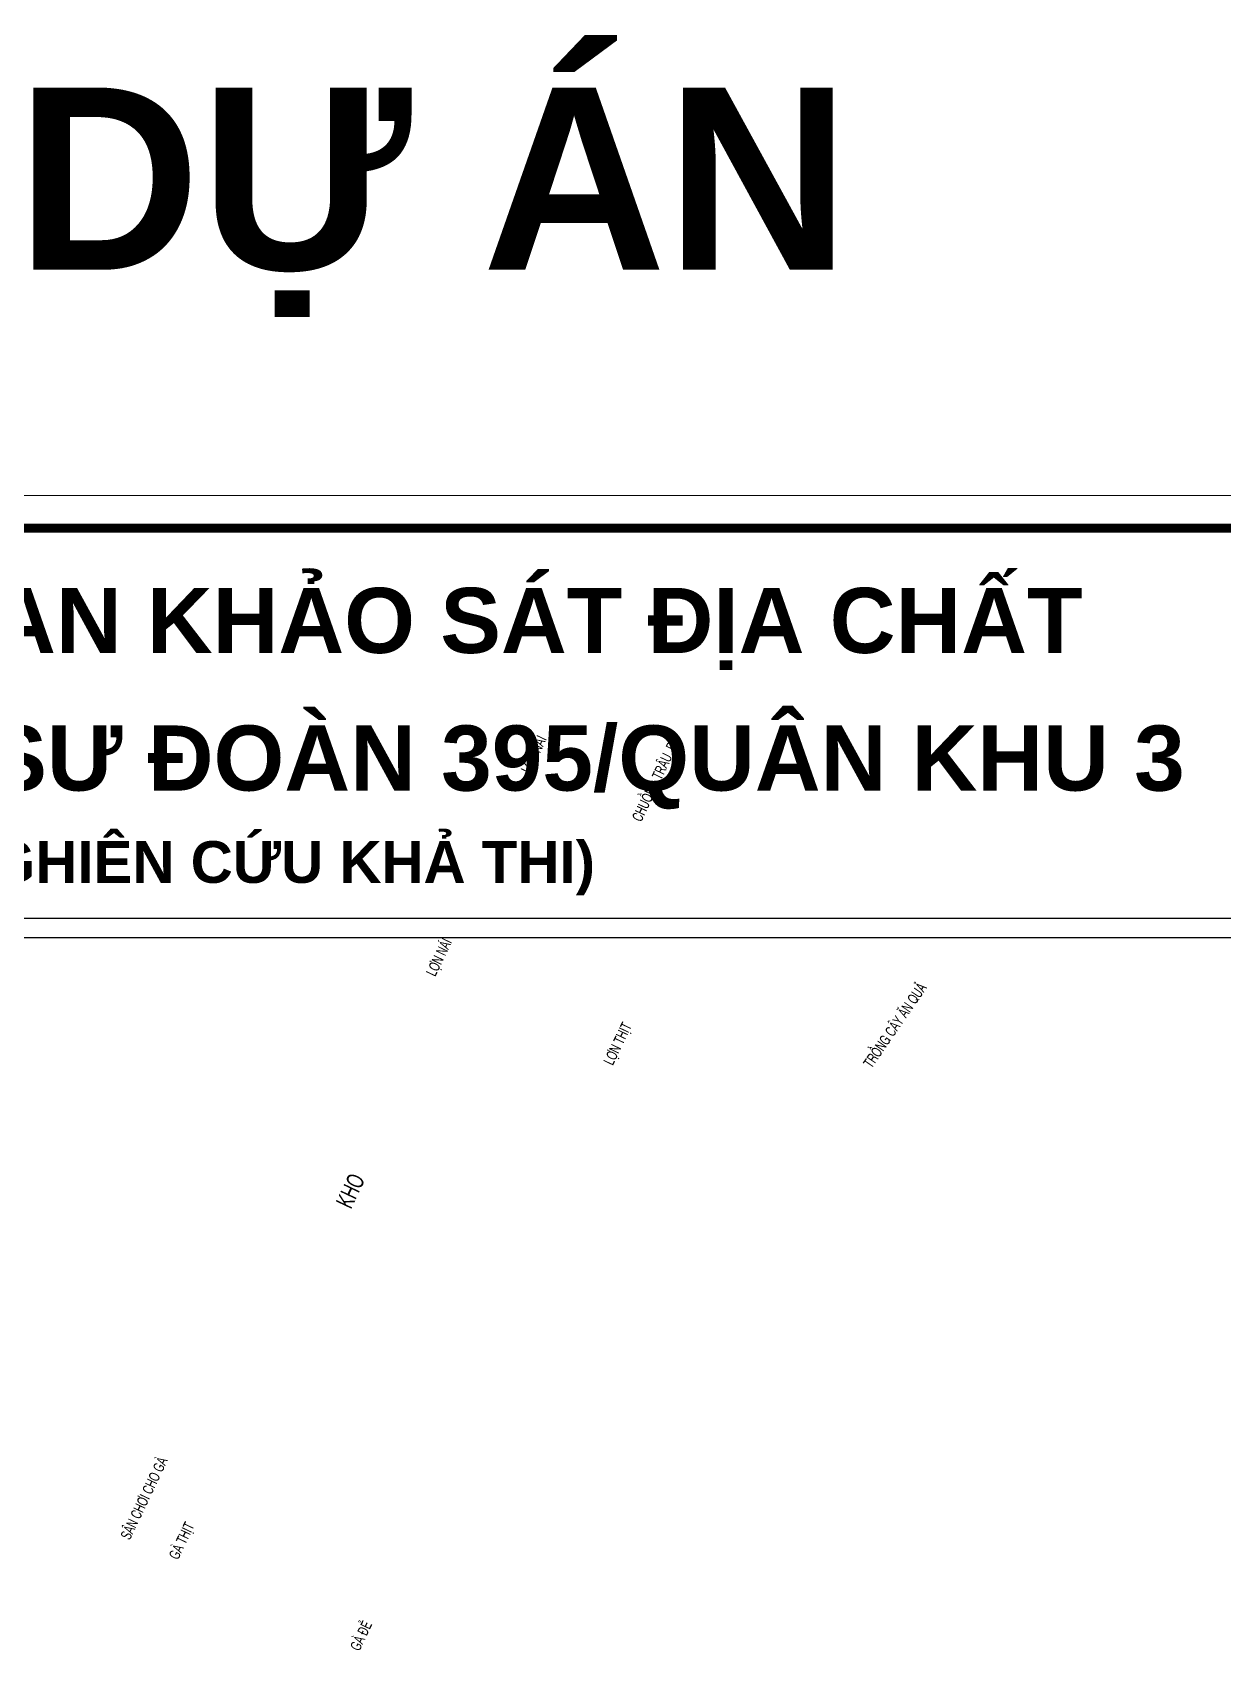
# Model space of a CAD drawing. Header units: inches. Extents: x 496359 to 501064, y 2374078 to 2377203.
# Drawn here: x 498781.2 to 499058.2, y 2376825.9 to 2377203.4 of the extents above; entities that cross this region are included whole.
import ezdxf
from ezdxf.enums import TextEntityAlignment as Align

# ---------------------------------------------------------------- set-up
doc = ezdxf.new("R2010")
doc.units = ezdxf.units.IN
doc.header["$MEASUREMENT"] = 0
for name, color, linetype, lineweight in [('EG Text2', 7, 'Continuous', 18), ('khung ten QH', 7, 'Continuous', 20), ('Khungbo', 32, 'Continuous', 25)]:
    doc.layers.add(name, color=color, linetype=linetype, lineweight=lineweight)
doc.layers.add('ghichu', color=7, linetype='Continuous')
doc.styles.add('EG Hai', font='')
doc.styles.add('THANG2', font='')
doc.styles.get('EG Hai').set_extended_font_data('.VnArial NarrowH')
doc.styles.get('THANG2').set_extended_font_data('.VnHelvetInsH', bold=True)

msp = doc.modelspace()

# ---------------------------------------------------------------- linework, layer by layer
at = {"color": 0}
for points in [[(499452.45, 2376997.12), (498024.7, 2376997.12)], [(499452.45, 2376992.58), (498024.7, 2376992.58)]]:
    msp.add_lwpolyline(points, dxfattribs=at)
at = {"layer": 'khung ten QH'}
msp.add_lwpolyline([(498017.11, 2377095.58), (498017.11, 2376074.98), (499460.03, 2376074.98), (499460.03, 2377095.58)], close=True, dxfattribs=at)
at = {"layer": 'Khungbo', "color": 0, "lineweight": 50, "const_width": 2.07}
msp.add_lwpolyline([(498024.7, 2377088), (498024.7, 2376082.57), (499452.45, 2376082.57), (499452.45, 2377088)], close=True, dxfattribs=at)

# ---------------------------------------------------------------- texts
at = {"layer": 'EG Text2', "style": 'EG Hai', "width": 0.8}
for s, height, rotation, p in [('lîn n¸i', 2.5, 64.521, (498898.98, 2377034.79, -174)), ('chuång tr©u, bß', 2.5, 64.521, (498927.51, 2377029.17, -159)), ('lîn n¸i', 2.5, 64.521, (498876.92, 2376987.55, -150.22)), ('trång c©y ¨n qu¶', 2.5, 55.5636, (498982.96, 2376971.52, -159)), ('lîn thÞt', 2.5, 64.521, (498918.5, 2376967.42, -148.6)), ('kho', 4, 64.521, (498857, 2376932.83, -192.6)), ('s©n ch¬i cho gµ', 2.5, 64.521, (498808.29, 2376861.58, -124.38)), ('gµ thÞt', 2.5, 64.521, (498817.01, 2376851.67, -388.38)), ('gµ ®Î', 2.5, 64.521, (498858.79, 2376829.55, -196.38))]:
    msp.add_text(s, height=height, rotation=rotation, dxfattribs=at).set_placement(p, align=Align.CENTER)
at = {"layer": 'ghichu', "color": 0, "style": 'THANG2'}
for s, height, p in [('lËp dù ¸n', 42.423, (498806.97, 2377148.16)), ('mÆt b»ng vÞ trÝ hè khoan kh¶o s¸t ®Þa chÊt', 15.1694, (498763.1, 2377058.91)), ('doanh tr¹i trung ®oµn bb 43/s\xad ®oµn 395/qu©n khu 3', 15.1694, (498732.74, 2377026.87)), ('(giai ®o¹n lËp b¸o c¸o nghiªn cøu kh¶ thi)', 9.7084, (498747.54, 2377005.39))]:
    msp.add_text(s, height=height, dxfattribs=at).set_placement(p, align=Align.CENTER)

doc.saveas('drawing.dxf')
